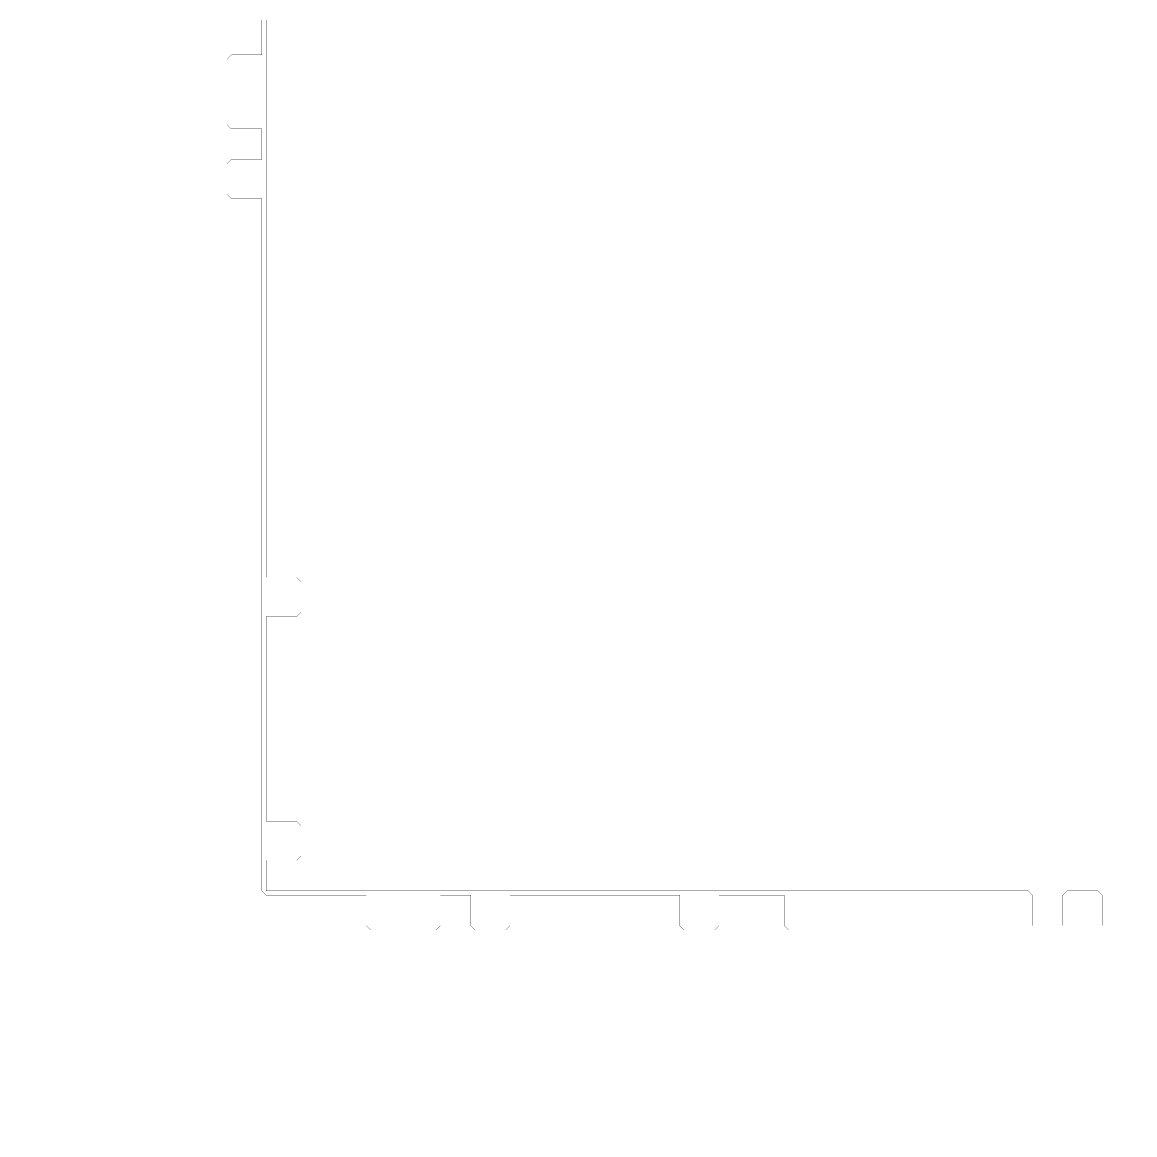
# Model space of a CAD drawing. Header units: metres. Extents: x 0 to 4990, y -4990 to 0.
# Drawn here: x 0 to 2495, y -4990 to -2495 of the extents above; entities that cross this region are included whole.
import ezdxf

# ---------------------------------------------------------------- set-up
doc = ezdxf.new("R2010")
doc.units = ezdxf.units.M
doc.layers.add('conductor', color=1, linetype='Continuous')
doc.layers.add('substrate', color=5, linetype='Continuous')

msp = doc.modelspace()

# ---------------------------------------------------------------- linework, layer by layer
at = {"layer": 'conductor', "const_width": 0.5}
msp.add_lwpolyline([(546.875, -2490.234375), (546.875, -2500), (546.875, -2509.765625), (546.875, -2519.53125), (546.875, -2529.296875), (546.875, -2539.0625), (546.875, -2548.828125), (546.875, -2558.59375), (546.875, -2568.359375), (546.875, -2578.125), (546.875, -2587.890625), (546.875, -2597.65625), (546.875, -2607.421875), (546.875, -2617.1875), (546.875, -2626.953125), (546.875, -2636.71875), (546.875, -2646.484375), (546.875, -2656.25), (546.875, -2666.015625), (546.875, -2675.78125), (546.875, -2685.546875), (546.875, -2695.3125), (546.875, -2705.078125), (546.875, -2714.84375), (546.875, -2724.609375), (546.875, -2734.375), (546.875, -2744.140625), (546.875, -2753.90625), (546.875, -2763.671875), (546.875, -2773.4375), (546.875, -2783.203125), (546.875, -2792.96875), (546.875, -2802.734375), (546.875, -2812.5), (546.875, -2822.265625), (546.875, -2832.03125), (546.875, -2841.796875), (546.875, -2851.5625), (546.875, -2861.328125), (546.875, -2871.09375), (546.875, -2880.859375), (546.875, -2890.625), (546.875, -2900.390625), (546.875, -2910.15625), (546.875, -2919.921875), (546.875, -2929.6875), (546.875, -2939.453125), (546.875, -2949.21875), (546.875, -2958.984375), (546.875, -2968.75), (546.875, -2978.515625), (546.875, -2988.28125), (546.875, -2998.046875), (546.875, -3007.8125), (546.875, -3017.578125), (546.875, -3027.34375), (546.875, -3037.109375), (546.875, -3046.875), (546.875, -3056.640625), (546.875, -3066.40625), (546.875, -3076.171875), (546.875, -3085.9375), (546.875, -3095.703125), (546.875, -3105.46875), (546.875, -3115.234375), (546.875, -3125), (546.875, -3134.765625), (546.875, -3144.53125), (546.875, -3154.296875), (546.875, -3164.0625), (546.875, -3173.828125), (546.875, -3183.59375), (546.875, -3193.359375), (546.875, -3203.125), (546.875, -3212.890625), (546.875, -3222.65625), (546.875, -3232.421875), (546.875, -3242.1875), (546.875, -3251.953125), (546.875, -3261.71875), (546.875, -3271.484375), (546.875, -3281.25), (546.875, -3291.015625), (546.875, -3300.78125), (546.875, -3310.546875), (546.875, -3320.3125), (546.875, -3330.078125), (546.875, -3339.84375), (546.875, -3349.609375), (546.875, -3359.375), (546.875, -3369.140625), (546.875, -3378.90625), (546.875, -3388.671875), (546.875, -3398.4375), (546.875, -3408.203125), (546.875, -3417.96875), (546.875, -3427.734375), (546.875, -3437.5), (546.875, -3447.265625), (546.875, -3457.03125), (546.875, -3466.796875), (546.875, -3476.5625), (546.875, -3486.328125), (546.875, -3496.09375), (546.875, -3505.859375), (546.875, -3515.625), (546.875, -3525.390625), (546.875, -3535.15625), (546.875, -3544.921875), (546.875, -3554.6875), (546.875, -3564.453125), (546.875, -3574.21875), (546.875, -3583.984375), (546.875, -3593.75), (546.875, -3603.515625), (546.875, -3613.28125), (546.875, -3623.046875), (546.875, -3632.8125), (546.875, -3642.578125), (546.875, -3652.34375), (546.875, -3662.109375), (546.875, -3671.875), (546.875, -3681.640625), (546.875, -3691.40625), (546.875, -3701.171875), (546.875, -3710.9375), (546.875, -3720.703125), (546.875, -3730.46875), (546.875, -3740.234375), (556.640625, -3740.234375), (566.40625, -3740.234375), (576.171875, -3740.234375), (585.9375, -3740.234375), (595.703125, -3740.234375), (605.46875, -3740.234375), (615.234375, -3740.234375), (625, -3750), (625, -3759.765625), (625, -3769.53125), (625, -3779.296875), (625, -3789.0625), (625, -3798.828125), (625, -3808.59375), (625, -3818.359375), (615.234375, -3828.125), (605.46875, -3828.125), (595.703125, -3828.125), (585.9375, -3828.125), (576.171875, -3828.125), (566.40625, -3828.125), (556.640625, -3828.125), (546.875, -3828.125), (546.875, -3837.890625), (546.875, -3847.65625), (546.875, -3857.421875), (546.875, -3867.1875), (546.875, -3876.953125), (546.875, -3886.71875), (546.875, -3896.484375), (546.875, -3906.25), (546.875, -3916.015625), (546.875, -3925.78125), (546.875, -3935.546875), (546.875, -3945.3125), (546.875, -3955.078125), (546.875, -3964.84375), (546.875, -3974.609375), (546.875, -3984.375), (546.875, -3994.140625), (546.875, -4003.90625), (546.875, -4013.671875), (546.875, -4023.4375), (546.875, -4033.203125), (546.875, -4042.96875), (546.875, -4052.734375), (546.875, -4062.5), (546.875, -4072.265625), (546.875, -4082.03125), (546.875, -4091.796875), (546.875, -4101.5625), (546.875, -4111.328125), (546.875, -4121.09375), (546.875, -4130.859375), (546.875, -4140.625), (546.875, -4150.390625), (546.875, -4160.15625), (546.875, -4169.921875), (546.875, -4179.6875), (546.875, -4189.453125), (546.875, -4199.21875), (546.875, -4208.984375), (546.875, -4218.75), (546.875, -4228.515625), (546.875, -4238.28125), (546.875, -4248.046875), (546.875, -4257.8125), (546.875, -4267.578125), (546.875, -4277.34375), (546.875, -4287.109375), (556.640625, -4287.109375), (566.40625, -4287.109375), (576.171875, -4287.109375), (585.9375, -4287.109375), (595.703125, -4287.109375), (605.46875, -4287.109375), (615.234375, -4287.109375), (625, -4296.875), (625, -4306.640625), (625, -4316.40625), (625, -4326.171875), (625, -4335.9375), (625, -4345.703125), (625, -4355.46875), (625, -4365.234375), (615.234375, -4375), (605.46875, -4375), (595.703125, -4375), (585.9375, -4375), (576.171875, -4375), (566.40625, -4375), (556.640625, -4375), (546.875, -4375), (546.875, -4384.765625), (546.875, -4394.53125), (546.875, -4404.296875), (546.875, -4414.0625), (546.875, -4423.828125), (546.875, -4433.59375), (546.875, -4443.359375), (556.640625, -4443.359375), (566.40625, -4443.359375), (576.171875, -4443.359375), (585.9375, -4443.359375), (595.703125, -4443.359375), (605.46875, -4443.359375), (615.234375, -4443.359375), (625, -4443.359375), (634.765625, -4443.359375), (644.53125, -4443.359375), (654.296875, -4443.359375), (664.0625, -4443.359375), (673.828125, -4443.359375), (683.59375, -4443.359375), (693.359375, -4443.359375), (703.125, -4443.359375), (712.890625, -4443.359375), (722.65625, -4443.359375), (732.421875, -4443.359375), (742.1875, -4443.359375), (751.953125, -4443.359375), (761.71875, -4443.359375), (771.484375, -4443.359375), (781.25, -4443.359375), (791.015625, -4443.359375), (800.78125, -4443.359375), (810.546875, -4443.359375), (820.3125, -4443.359375), (830.078125, -4443.359375), (839.84375, -4443.359375), (849.609375, -4443.359375), (859.375, -4443.359375), (869.140625, -4443.359375), (878.90625, -4443.359375), (888.671875, -4443.359375), (898.4375, -4443.359375), (908.203125, -4443.359375), (917.96875, -4443.359375), (927.734375, -4443.359375), (937.5, -4443.359375), (947.265625, -4443.359375), (957.03125, -4443.359375), (966.796875, -4443.359375), (976.5625, -4443.359375), (986.328125, -4443.359375), (996.09375, -4443.359375), (1005.859375, -4443.359375), (1015.625, -4443.359375), (1025.390625, -4443.359375), (1035.15625, -4443.359375), (1044.921875, -4443.359375), (1054.6875, -4443.359375), (1064.453125, -4443.359375), (1074.21875, -4443.359375), (1083.984375, -4443.359375), (1093.75, -4443.359375), (1103.515625, -4443.359375), (1113.28125, -4443.359375), (1123.046875, -4443.359375), (1132.8125, -4443.359375), (1142.578125, -4443.359375), (1152.34375, -4443.359375), (1162.109375, -4443.359375), (1171.875, -4443.359375), (1181.640625, -4443.359375), (1191.40625, -4443.359375), (1201.171875, -4443.359375), (1210.9375, -4443.359375), (1220.703125, -4443.359375), (1230.46875, -4443.359375), (1240.234375, -4443.359375), (1250, -4443.359375), (1259.765625, -4443.359375), (1269.53125, -4443.359375), (1279.296875, -4443.359375), (1289.0625, -4443.359375), (1298.828125, -4443.359375), (1308.59375, -4443.359375), (1318.359375, -4443.359375), (1328.125, -4443.359375), (1337.890625, -4443.359375), (1347.65625, -4443.359375), (1357.421875, -4443.359375), (1367.1875, -4443.359375), (1376.953125, -4443.359375), (1386.71875, -4443.359375), (1396.484375, -4443.359375), (1406.25, -4443.359375), (1416.015625, -4443.359375), (1425.78125, -4443.359375), (1435.546875, -4443.359375), (1445.3125, -4443.359375), (1455.078125, -4443.359375), (1464.84375, -4443.359375), (1474.609375, -4443.359375), (1484.375, -4443.359375), (1494.140625, -4443.359375), (1503.90625, -4443.359375), (1513.671875, -4443.359375), (1523.4375, -4443.359375), (1533.203125, -4443.359375), (1542.96875, -4443.359375), (1552.734375, -4443.359375), (1562.5, -4443.359375), (1572.265625, -4443.359375), (1582.03125, -4443.359375), (1591.796875, -4443.359375), (1601.5625, -4443.359375), (1611.328125, -4443.359375), (1621.09375, -4443.359375), (1630.859375, -4443.359375), (1640.625, -4443.359375), (1650.390625, -4443.359375), (1660.15625, -4443.359375), (1669.921875, -4443.359375), (1679.6875, -4443.359375), (1689.453125, -4443.359375), (1699.21875, -4443.359375), (1708.984375, -4443.359375), (1718.75, -4443.359375), (1728.515625, -4443.359375), (1738.28125, -4443.359375), (1748.046875, -4443.359375), (1757.8125, -4443.359375), (1767.578125, -4443.359375), (1777.34375, -4443.359375), (1787.109375, -4443.359375), (1796.875, -4443.359375), (1806.640625, -4443.359375), (1816.40625, -4443.359375), (1826.171875, -4443.359375), (1835.9375, -4443.359375), (1845.703125, -4443.359375), (1855.46875, -4443.359375), (1865.234375, -4443.359375), (1875, -4443.359375), (1884.765625, -4443.359375), (1894.53125, -4443.359375), (1904.296875, -4443.359375), (1914.0625, -4443.359375), (1923.828125, -4443.359375), (1933.59375, -4443.359375), (1943.359375, -4443.359375), (1953.125, -4443.359375), (1962.890625, -4443.359375), (1972.65625, -4443.359375), (1982.421875, -4443.359375), (1992.1875, -4443.359375), (2001.953125, -4443.359375), (2011.71875, -4443.359375), (2021.484375, -4443.359375), (2031.25, -4443.359375), (2041.015625, -4443.359375), (2050.78125, -4443.359375), (2060.546875, -4443.359375), (2070.3125, -4443.359375), (2080.078125, -4443.359375), (2089.84375, -4443.359375), (2099.609375, -4443.359375), (2109.375, -4443.359375), (2119.140625, -4443.359375), (2128.90625, -4443.359375), (2138.671875, -4443.359375), (2148.4375, -4443.359375), (2158.203125, -4443.359375), (2167.96875, -4443.359375), (2177.734375, -4443.359375), (2187.5, -4443.359375), (2197.265625, -4443.359375), (2207.03125, -4443.359375), (2216.796875, -4443.359375), (2226.5625, -4443.359375), (2236.328125, -4443.359375), (2246.09375, -4443.359375), (2255.859375, -4443.359375), (2265.625, -4453.125), (2265.625, -4462.890625), (2265.625, -4472.65625), (2265.625, -4482.421875), (2265.625, -4492.1875), (2265.625, -4501.953125), (2265.625, -4511.71875), (2265.625, -4521.484375), (2275.390625, -4521.484375), (2285.15625, -4521.484375), (2294.921875, -4521.484375), (2304.6875, -4521.484375), (2314.453125, -4521.484375), (2324.21875, -4521.484375), (2333.984375, -4521.484375), (2333.984375, -4511.71875), (2333.984375, -4501.953125), (2333.984375, -4492.1875), (2333.984375, -4482.421875), (2333.984375, -4472.65625), (2333.984375, -4462.890625), (2333.984375, -4453.125), (2343.75, -4443.359375), (2353.515625, -4443.359375), (2363.28125, -4443.359375), (2373.046875, -4443.359375), (2382.8125, -4443.359375), (2392.578125, -4443.359375), (2402.34375, -4443.359375), (2412.109375, -4443.359375), (2421.875, -4453.125), (2421.875, -4462.890625), (2421.875, -4472.65625), (2421.875, -4482.421875), (2421.875, -4492.1875), (2421.875, -4501.953125), (2421.875, -4511.71875), (2421.875, -4521.484375), (2431.640625, -4521.484375), (2441.40625, -4521.484375), (2451.171875, -4521.484375), (2460.9375, -4521.484375), (2470.703125, -4521.484375), (2480.46875, -4521.484375), (2490.234375, -4521.484375), (2500, -4521.484375)], dxfattribs=at)
at = {"layer": 'substrate', "const_width": 0.5}
for points in [[(0, -2490.234375), (0, -2500), (0, -2509.765625), (0, -2519.53125), (0, -2529.296875), (0, -2539.0625), (0, -2548.828125), (0, -2558.59375), (0, -2568.359375), (0, -2578.125), (0, -2587.890625), (0, -2597.65625), (0, -2607.421875), (0, -2617.1875), (0, -2626.953125), (0, -2636.71875), (0, -2646.484375), (0, -2656.25), (0, -2666.015625), (0, -2675.78125), (0, -2685.546875), (0, -2695.3125), (0, -2705.078125), (0, -2714.84375), (0, -2724.609375), (0, -2734.375), (0, -2744.140625), (0, -2753.90625), (0, -2763.671875), (0, -2773.4375), (0, -2783.203125), (0, -2792.96875), (0, -2802.734375), (0, -2812.5), (0, -2822.265625), (0, -2832.03125), (0, -2841.796875), (0, -2851.5625), (0, -2861.328125), (0, -2871.09375), (0, -2880.859375), (0, -2890.625), (0, -2900.390625), (0, -2910.15625), (0, -2919.921875), (0, -2929.6875), (0, -2939.453125), (0, -2949.21875), (0, -2958.984375), (0, -2968.75), (0, -2978.515625), (0, -2988.28125), (0, -2998.046875), (0, -3007.8125), (0, -3017.578125), (0, -3027.34375), (0, -3037.109375), (0, -3046.875), (0, -3056.640625), (0, -3066.40625), (0, -3076.171875), (0, -3085.9375), (0, -3095.703125), (0, -3105.46875), (0, -3115.234375), (0, -3125), (0, -3134.765625), (0, -3144.53125), (0, -3154.296875), (0, -3164.0625), (0, -3173.828125), (0, -3183.59375), (0, -3193.359375), (0, -3203.125), (0, -3212.890625), (0, -3222.65625), (0, -3232.421875), (0, -3242.1875), (0, -3251.953125), (0, -3261.71875), (0, -3271.484375), (0, -3281.25), (0, -3291.015625), (0, -3300.78125), (0, -3310.546875), (0, -3320.3125), (0, -3330.078125), (0, -3339.84375), (0, -3349.609375), (0, -3359.375), (0, -3369.140625), (0, -3378.90625), (0, -3388.671875), (0, -3398.4375), (0, -3408.203125), (0, -3417.96875), (0, -3427.734375), (0, -3437.5), (0, -3447.265625), (0, -3457.03125), (0, -3466.796875), (0, -3476.5625), (0, -3486.328125), (0, -3496.09375), (0, -3505.859375), (0, -3515.625), (0, -3525.390625), (0, -3535.15625), (0, -3544.921875), (0, -3554.6875), (0, -3564.453125), (0, -3574.21875), (0, -3583.984375), (0, -3593.75), (0, -3603.515625), (0, -3613.28125), (0, -3623.046875), (0, -3632.8125), (0, -3642.578125), (0, -3652.34375), (0, -3662.109375), (0, -3671.875), (0, -3681.640625), (0, -3691.40625), (0, -3701.171875), (0, -3710.9375), (0, -3720.703125), (0, -3730.46875), (0, -3740.234375), (0, -3750), (0, -3759.765625), (0, -3769.53125), (0, -3779.296875), (0, -3789.0625), (0, -3798.828125), (0, -3808.59375), (0, -3818.359375), (0, -3828.125), (0, -3837.890625), (0, -3847.65625), (0, -3857.421875), (0, -3867.1875), (0, -3876.953125), (0, -3886.71875), (0, -3896.484375), (0, -3906.25), (0, -3916.015625), (0, -3925.78125), (0, -3935.546875), (0, -3945.3125), (0, -3955.078125), (0, -3964.84375), (0, -3974.609375), (0, -3984.375), (0, -3994.140625), (0, -4003.90625), (0, -4013.671875), (0, -4023.4375), (0, -4033.203125), (0, -4042.96875), (0, -4052.734375), (0, -4062.5), (0, -4072.265625), (0, -4082.03125), (0, -4091.796875), (0, -4101.5625), (0, -4111.328125), (0, -4121.09375), (0, -4130.859375), (0, -4140.625), (0, -4150.390625), (0, -4160.15625), (0, -4169.921875), (0, -4179.6875), (0, -4189.453125), (0, -4199.21875), (0, -4208.984375), (0, -4218.75), (0, -4228.515625), (0, -4238.28125), (0, -4248.046875), (0, -4257.8125), (0, -4267.578125), (0, -4277.34375), (0, -4287.109375), (0, -4296.875), (0, -4306.640625), (0, -4316.40625), (0, -4326.171875), (0, -4335.9375), (0, -4345.703125), (0, -4355.46875), (0, -4365.234375), (0, -4375), (0, -4384.765625), (0, -4394.53125), (0, -4404.296875), (0, -4414.0625), (0, -4423.828125), (0, -4433.59375), (0, -4443.359375), (0, -4453.125), (0, -4462.890625), (0, -4472.65625), (0, -4482.421875), (0, -4492.1875), (0, -4501.953125), (0, -4511.71875), (0, -4521.484375), (0, -4531.25), (0, -4541.015625), (0, -4550.78125), (0, -4560.546875), (0, -4570.3125), (0, -4580.078125), (0, -4589.84375), (0, -4599.609375), (0, -4609.375), (0, -4619.140625), (0, -4628.90625), (0, -4638.671875), (0, -4648.4375), (0, -4658.203125), (0, -4667.96875), (0, -4677.734375), (0, -4687.5), (0, -4697.265625), (0, -4707.03125), (0, -4716.796875), (0, -4726.5625), (0, -4736.328125), (0, -4746.09375), (0, -4755.859375), (0, -4765.625), (0, -4775.390625), (0, -4785.15625), (0, -4794.921875), (0, -4804.6875), (0, -4814.453125), (0, -4824.21875), (0, -4833.984375), (0, -4843.75), (0, -4853.515625), (0, -4863.28125), (0, -4873.046875), (0, -4882.8125), (0, -4892.578125), (0, -4902.34375), (0, -4912.109375), (0, -4921.875), (0, -4931.640625), (0, -4941.40625), (0, -4951.171875), (0, -4960.9375), (0, -4970.703125), (0, -4980.46875), (0, -4990.234375), (9.765625, -4990.234375), (19.53125, -4990.234375), (29.296875, -4990.234375), (39.0625, -4990.234375), (48.828125, -4990.234375), (58.59375, -4990.234375), (68.359375, -4990.234375), (78.125, -4990.234375), (87.890625, -4990.234375), (97.65625, -4990.234375), (107.421875, -4990.234375), (117.1875, -4990.234375), (126.953125, -4990.234375), (136.71875, -4990.234375), (146.484375, -4990.234375), (156.25, -4990.234375), (166.015625, -4990.234375), (175.78125, -4990.234375), (185.546875, -4990.234375), (195.3125, -4990.234375), (205.078125, -4990.234375), (214.84375, -4990.234375), (224.609375, -4990.234375), (234.375, -4990.234375), (244.140625, -4990.234375), (253.90625, -4990.234375), (263.671875, -4990.234375), (273.4375, -4990.234375), (283.203125, -4990.234375), (292.96875, -4990.234375), (302.734375, -4990.234375), (312.5, -4990.234375), (322.265625, -4990.234375), (332.03125, -4990.234375), (341.796875, -4990.234375), (351.5625, -4990.234375), (361.328125, -4990.234375), (371.09375, -4990.234375), (380.859375, -4990.234375), (390.625, -4990.234375), (400.390625, -4990.234375), (410.15625, -4990.234375), (419.921875, -4990.234375), (429.6875, -4990.234375), (439.453125, -4990.234375), (449.21875, -4990.234375), (458.984375, -4990.234375), (468.75, -4990.234375), (478.515625, -4990.234375), (488.28125, -4990.234375), (498.046875, -4990.234375), (507.8125, -4990.234375), (517.578125, -4990.234375), (527.34375, -4990.234375), (537.109375, -4990.234375), (546.875, -4990.234375), (556.640625, -4990.234375), (566.40625, -4990.234375), (576.171875, -4990.234375), (585.9375, -4990.234375), (595.703125, -4990.234375), (605.46875, -4990.234375), (615.234375, -4990.234375), (625, -4990.234375), (634.765625, -4990.234375), (644.53125, -4990.234375), (654.296875, -4990.234375), (664.0625, -4990.234375), (673.828125, -4990.234375), (683.59375, -4990.234375), (693.359375, -4990.234375), (703.125, -4990.234375), (712.890625, -4990.234375), (722.65625, -4990.234375), (732.421875, -4990.234375), (742.1875, -4990.234375), (751.953125, -4990.234375), (761.71875, -4990.234375), (771.484375, -4990.234375), (781.25, -4990.234375), (791.015625, -4990.234375), (800.78125, -4990.234375), (810.546875, -4990.234375), (820.3125, -4990.234375), (830.078125, -4990.234375), (839.84375, -4990.234375), (849.609375, -4990.234375), (859.375, -4990.234375), (869.140625, -4990.234375), (878.90625, -4990.234375), (888.671875, -4990.234375), (898.4375, -4990.234375), (908.203125, -4990.234375), (917.96875, -4990.234375), (927.734375, -4990.234375), (937.5, -4990.234375), (947.265625, -4990.234375), (957.03125, -4990.234375), (966.796875, -4990.234375), (976.5625, -4990.234375), (986.328125, -4990.234375), (996.09375, -4990.234375), (1005.859375, -4990.234375), (1015.625, -4990.234375), (1025.390625, -4990.234375), (1035.15625, -4990.234375), (1044.921875, -4990.234375), (1054.6875, -4990.234375), (1064.453125, -4990.234375), (1074.21875, -4990.234375), (1083.984375, -4990.234375), (1093.75, -4990.234375), (1103.515625, -4990.234375), (1113.28125, -4990.234375), (1123.046875, -4990.234375), (1132.8125, -4990.234375), (1142.578125, -4990.234375), (1152.34375, -4990.234375), (1162.109375, -4990.234375), (1171.875, -4990.234375), (1181.640625, -4990.234375), (1191.40625, -4990.234375), (1201.171875, -4990.234375), (1210.9375, -4990.234375), (1220.703125, -4990.234375), (1230.46875, -4990.234375), (1240.234375, -4990.234375), (1250, -4990.234375), (1259.765625, -4990.234375), (1269.53125, -4990.234375), (1279.296875, -4990.234375), (1289.0625, -4990.234375), (1298.828125, -4990.234375), (1308.59375, -4990.234375), (1318.359375, -4990.234375), (1328.125, -4990.234375), (1337.890625, -4990.234375), (1347.65625, -4990.234375), (1357.421875, -4990.234375), (1367.1875, -4990.234375), (1376.953125, -4990.234375), (1386.71875, -4990.234375), (1396.484375, -4990.234375), (1406.25, -4990.234375), (1416.015625, -4990.234375), (1425.78125, -4990.234375), (1435.546875, -4990.234375), (1445.3125, -4990.234375), (1455.078125, -4990.234375), (1464.84375, -4990.234375), (1474.609375, -4990.234375), (1484.375, -4990.234375), (1494.140625, -4990.234375), (1503.90625, -4990.234375), (1513.671875, -4990.234375), (1523.4375, -4990.234375), (1533.203125, -4990.234375), (1542.96875, -4990.234375), (1552.734375, -4990.234375), (1562.5, -4990.234375), (1572.265625, -4990.234375), (1582.03125, -4990.234375), (1591.796875, -4990.234375), (1601.5625, -4990.234375), (1611.328125, -4990.234375), (1621.09375, -4990.234375), (1630.859375, -4990.234375), (1640.625, -4990.234375), (1650.390625, -4990.234375), (1660.15625, -4990.234375), (1669.921875, -4990.234375), (1679.6875, -4990.234375), (1689.453125, -4990.234375), (1699.21875, -4990.234375), (1708.984375, -4990.234375), (1718.75, -4990.234375), (1728.515625, -4990.234375), (1738.28125, -4990.234375), (1748.046875, -4990.234375), (1757.8125, -4990.234375), (1767.578125, -4990.234375), (1777.34375, -4990.234375), (1787.109375, -4990.234375), (1796.875, -4990.234375), (1806.640625, -4990.234375), (1816.40625, -4990.234375), (1826.171875, -4990.234375), (1835.9375, -4990.234375), (1845.703125, -4990.234375), (1855.46875, -4990.234375), (1865.234375, -4990.234375), (1875, -4990.234375), (1884.765625, -4990.234375), (1894.53125, -4990.234375), (1904.296875, -4990.234375), (1914.0625, -4990.234375), (1923.828125, -4990.234375), (1933.59375, -4990.234375), (1943.359375, -4990.234375), (1953.125, -4990.234375), (1962.890625, -4990.234375), (1972.65625, -4990.234375), (1982.421875, -4990.234375), (1992.1875, -4990.234375), (2001.953125, -4990.234375), (2011.71875, -4990.234375), (2021.484375, -4990.234375), (2031.25, -4990.234375), (2041.015625, -4990.234375), (2050.78125, -4990.234375), (2060.546875, -4990.234375), (2070.3125, -4990.234375), (2080.078125, -4990.234375), (2089.84375, -4990.234375), (2099.609375, -4990.234375), (2109.375, -4990.234375), (2119.140625, -4990.234375), (2128.90625, -4990.234375), (2138.671875, -4990.234375), (2148.4375, -4990.234375), (2158.203125, -4990.234375), (2167.96875, -4990.234375), (2177.734375, -4990.234375), (2187.5, -4990.234375), (2197.265625, -4990.234375), (2207.03125, -4990.234375), (2216.796875, -4990.234375), (2226.5625, -4990.234375), (2236.328125, -4990.234375), (2246.09375, -4990.234375), (2255.859375, -4990.234375), (2265.625, -4990.234375), (2275.390625, -4990.234375), (2285.15625, -4990.234375), (2294.921875, -4990.234375), (2304.6875, -4990.234375), (2314.453125, -4990.234375), (2324.21875, -4990.234375), (2333.984375, -4990.234375), (2343.75, -4990.234375), (2353.515625, -4990.234375), (2363.28125, -4990.234375), (2373.046875, -4990.234375), (2382.8125, -4990.234375), (2392.578125, -4990.234375), (2402.34375, -4990.234375), (2412.109375, -4990.234375), (2421.875, -4990.234375), (2431.640625, -4990.234375), (2441.40625, -4990.234375), (2451.171875, -4990.234375), (2460.9375, -4990.234375), (2470.703125, -4990.234375), (2480.46875, -4990.234375), (2490.234375, -4990.234375), (2500, -4990.234375)], [(2500, -4531.25), (2490.234375, -4531.25), (2480.46875, -4531.25), (2470.703125, -4531.25), (2460.9375, -4531.25), (2451.171875, -4531.25), (2441.40625, -4531.25), (2431.640625, -4531.25), (2421.875, -4531.25), (2412.109375, -4531.25), (2402.34375, -4531.25), (2392.578125, -4531.25), (2382.8125, -4531.25), (2373.046875, -4531.25), (2363.28125, -4531.25), (2353.515625, -4531.25), (2343.75, -4531.25), (2333.984375, -4531.25), (2324.21875, -4531.25), (2314.453125, -4531.25), (2304.6875, -4531.25), (2294.921875, -4531.25), (2285.15625, -4531.25), (2275.390625, -4531.25), (2265.625, -4531.25), (2255.859375, -4531.25), (2246.09375, -4531.25), (2236.328125, -4531.25), (2226.5625, -4531.25), (2216.796875, -4531.25), (2207.03125, -4531.25), (2197.265625, -4531.25), (2187.5, -4531.25), (2177.734375, -4531.25), (2167.96875, -4531.25), (2158.203125, -4531.25), (2148.4375, -4531.25), (2138.671875, -4531.25), (2128.90625, -4531.25), (2119.140625, -4531.25), (2109.375, -4531.25), (2099.609375, -4531.25), (2089.84375, -4531.25), (2080.078125, -4531.25), (2070.3125, -4531.25), (2060.546875, -4531.25), (2050.78125, -4531.25), (2041.015625, -4531.25), (2031.25, -4531.25), (2021.484375, -4531.25), (2011.71875, -4531.25), (2001.953125, -4531.25), (1992.1875, -4531.25), (1982.421875, -4531.25), (1972.65625, -4531.25), (1962.890625, -4531.25), (1953.125, -4531.25), (1943.359375, -4531.25), (1933.59375, -4531.25), (1923.828125, -4531.25), (1914.0625, -4531.25), (1904.296875, -4531.25), (1894.53125, -4531.25), (1884.765625, -4531.25), (1875, -4531.25), (1865.234375, -4531.25), (1855.46875, -4531.25), (1845.703125, -4531.25), (1835.9375, -4531.25), (1826.171875, -4531.25), (1816.40625, -4531.25), (1806.640625, -4531.25), (1796.875, -4531.25), (1787.109375, -4531.25), (1777.34375, -4531.25), (1767.578125, -4531.25), (1757.8125, -4531.25), (1748.046875, -4531.25), (1738.28125, -4531.25), (1728.515625, -4531.25), (1718.75, -4531.25), (1708.984375, -4521.484375), (1708.984375, -4511.71875), (1708.984375, -4501.953125), (1708.984375, -4492.1875), (1708.984375, -4482.421875), (1708.984375, -4472.65625), (1708.984375, -4462.890625), (1708.984375, -4453.125), (1699.21875, -4453.125), (1689.453125, -4453.125), (1679.6875, -4453.125), (1669.921875, -4453.125), (1660.15625, -4453.125), (1650.390625, -4453.125), (1640.625, -4453.125), (1630.859375, -4453.125), (1621.09375, -4453.125), (1611.328125, -4453.125), (1601.5625, -4453.125), (1591.796875, -4453.125), (1582.03125, -4453.125), (1572.265625, -4453.125), (1562.5, -4453.125), (1562.5, -4462.890625), (1562.5, -4472.65625), (1562.5, -4482.421875), (1562.5, -4492.1875), (1562.5, -4501.953125), (1562.5, -4511.71875), (1562.5, -4521.484375), (1552.734375, -4531.25), (1542.96875, -4531.25), (1533.203125, -4531.25), (1523.4375, -4531.25), (1513.671875, -4531.25), (1503.90625, -4531.25), (1494.140625, -4531.25), (1484.375, -4531.25), (1474.609375, -4521.484375), (1474.609375, -4511.71875), (1474.609375, -4501.953125), (1474.609375, -4492.1875), (1474.609375, -4482.421875), (1474.609375, -4472.65625), (1474.609375, -4462.890625), (1474.609375, -4453.125), (1464.84375, -4453.125), (1455.078125, -4453.125), (1445.3125, -4453.125), (1435.546875, -4453.125), (1425.78125, -4453.125), (1416.015625, -4453.125), (1406.25, -4453.125), (1396.484375, -4453.125), (1386.71875, -4453.125), (1376.953125, -4453.125), (1367.1875, -4453.125), (1357.421875, -4453.125), (1347.65625, -4453.125), (1337.890625, -4453.125), (1328.125, -4453.125), (1318.359375, -4453.125), (1308.59375, -4453.125), (1298.828125, -4453.125), (1289.0625, -4453.125), (1279.296875, -4453.125), (1269.53125, -4453.125), (1259.765625, -4453.125), (1250, -4453.125), (1240.234375, -4453.125), (1230.46875, -4453.125), (1220.703125, -4453.125), (1210.9375, -4453.125), (1201.171875, -4453.125), (1191.40625, -4453.125), (1181.640625, -4453.125), (1171.875, -4453.125), (1162.109375, -4453.125), (1152.34375, -4453.125), (1142.578125, -4453.125), (1132.8125, -4453.125), (1123.046875, -4453.125), (1113.28125, -4453.125), (1103.515625, -4453.125), (1093.75, -4453.125), (1093.75, -4462.890625), (1093.75, -4472.65625), (1093.75, -4482.421875), (1093.75, -4492.1875), (1093.75, -4501.953125), (1093.75, -4511.71875), (1093.75, -4521.484375), (1083.984375, -4531.25), (1074.21875, -4531.25), (1064.453125, -4531.25), (1054.6875, -4531.25), (1044.921875, -4531.25), (1035.15625, -4531.25), (1025.390625, -4531.25), (1015.625, -4531.25), (1005.859375, -4521.484375), (1005.859375, -4511.71875), (1005.859375, -4501.953125), (1005.859375, -4492.1875), (1005.859375, -4482.421875), (1005.859375, -4472.65625), (1005.859375, -4462.890625), (1005.859375, -4453.125), (996.09375, -4453.125), (986.328125, -4453.125), (976.5625, -4453.125), (966.796875, -4453.125), (957.03125, -4453.125), (947.265625, -4453.125), (937.5, -4453.125), (937.5, -4462.890625), (937.5, -4472.65625), (937.5, -4482.421875), (937.5, -4492.1875), (937.5, -4501.953125), (937.5, -4511.71875), (937.5, -4521.484375), (927.734375, -4531.25), (917.96875, -4531.25), (908.203125, -4531.25), (898.4375, -4531.25), (888.671875, -4531.25), (878.90625, -4531.25), (869.140625, -4531.25), (859.375, -4531.25), (849.609375, -4531.25), (839.84375, -4531.25), (830.078125, -4531.25), (820.3125, -4531.25), (810.546875, -4531.25), (800.78125, -4531.25), (791.015625, -4531.25), (781.25, -4531.25), (771.484375, -4521.484375), (771.484375, -4511.71875), (771.484375, -4501.953125), (771.484375, -4492.1875), (771.484375, -4482.421875), (771.484375, -4472.65625), (771.484375, -4462.890625), (771.484375, -4453.125), (761.71875, -4453.125), (751.953125, -4453.125), (742.1875, -4453.125), (732.421875, -4453.125), (722.65625, -4453.125), (712.890625, -4453.125), (703.125, -4453.125), (693.359375, -4453.125), (683.59375, -4453.125), (673.828125, -4453.125), (664.0625, -4453.125), (654.296875, -4453.125), (644.53125, -4453.125), (634.765625, -4453.125), (625, -4453.125), (615.234375, -4453.125), (605.46875, -4453.125), (595.703125, -4453.125), (585.9375, -4453.125), (576.171875, -4453.125), (566.40625, -4453.125), (556.640625, -4453.125), (546.875, -4453.125), (537.109375, -4443.359375), (537.109375, -4433.59375), (537.109375, -4423.828125), (537.109375, -4414.0625), (537.109375, -4404.296875), (537.109375, -4394.53125), (537.109375, -4384.765625), (537.109375, -4375), (537.109375, -4365.234375), (537.109375, -4355.46875), (537.109375, -4345.703125), (537.109375, -4335.9375), (537.109375, -4326.171875), (537.109375, -4316.40625), (537.109375, -4306.640625), (537.109375, -4296.875), (537.109375, -4287.109375), (537.109375, -4277.34375), (537.109375, -4267.578125), (537.109375, -4257.8125), (537.109375, -4248.046875), (537.109375, -4238.28125), (537.109375, -4228.515625), (537.109375, -4218.75), (537.109375, -4208.984375), (537.109375, -4199.21875), (537.109375, -4189.453125), (537.109375, -4179.6875), (537.109375, -4169.921875), (537.109375, -4160.15625), (537.109375, -4150.390625), (537.109375, -4140.625), (537.109375, -4130.859375), (537.109375, -4121.09375), (537.109375, -4111.328125), (537.109375, -4101.5625), (537.109375, -4091.796875), (537.109375, -4082.03125), (537.109375, -4072.265625), (537.109375, -4062.5), (537.109375, -4052.734375), (537.109375, -4042.96875), (537.109375, -4033.203125), (537.109375, -4023.4375), (537.109375, -4013.671875), (537.109375, -4003.90625), (537.109375, -3994.140625), (537.109375, -3984.375), (537.109375, -3974.609375), (537.109375, -3964.84375), (537.109375, -3955.078125), (537.109375, -3945.3125), (537.109375, -3935.546875), (537.109375, -3925.78125), (537.109375, -3916.015625), (537.109375, -3906.25), (537.109375, -3896.484375), (537.109375, -3886.71875), (537.109375, -3876.953125), (537.109375, -3867.1875), (537.109375, -3857.421875), (537.109375, -3847.65625), (537.109375, -3837.890625), (537.109375, -3828.125), (537.109375, -3818.359375), (537.109375, -3808.59375), (537.109375, -3798.828125), (537.109375, -3789.0625), (537.109375, -3779.296875), (537.109375, -3769.53125), (537.109375, -3759.765625), (537.109375, -3750), (537.109375, -3740.234375), (537.109375, -3730.46875), (537.109375, -3720.703125), (537.109375, -3710.9375), (537.109375, -3701.171875), (537.109375, -3691.40625), (537.109375, -3681.640625), (537.109375, -3671.875), (537.109375, -3662.109375), (537.109375, -3652.34375), (537.109375, -3642.578125), (537.109375, -3632.8125), (537.109375, -3623.046875), (537.109375, -3613.28125), (537.109375, -3603.515625), (537.109375, -3593.75), (537.109375, -3583.984375), (537.109375, -3574.21875), (537.109375, -3564.453125), (537.109375, -3554.6875), (537.109375, -3544.921875), (537.109375, -3535.15625), (537.109375, -3525.390625), (537.109375, -3515.625), (537.109375, -3505.859375), (537.109375, -3496.09375), (537.109375, -3486.328125), (537.109375, -3476.5625), (537.109375, -3466.796875), (537.109375, -3457.03125), (537.109375, -3447.265625), (537.109375, -3437.5), (537.109375, -3427.734375), (537.109375, -3417.96875), (537.109375, -3408.203125), (537.109375, -3398.4375), (537.109375, -3388.671875), (537.109375, -3378.90625), (537.109375, -3369.140625), (537.109375, -3359.375), (537.109375, -3349.609375), (537.109375, -3339.84375), (537.109375, -3330.078125), (537.109375, -3320.3125), (537.109375, -3310.546875), (537.109375, -3300.78125), (537.109375, -3291.015625), (537.109375, -3281.25), (537.109375, -3271.484375), (537.109375, -3261.71875), (537.109375, -3251.953125), (537.109375, -3242.1875), (537.109375, -3232.421875), (537.109375, -3222.65625), (537.109375, -3212.890625), (537.109375, -3203.125), (537.109375, -3193.359375), (537.109375, -3183.59375), (537.109375, -3173.828125), (537.109375, -3164.0625), (537.109375, -3154.296875), (537.109375, -3144.53125), (537.109375, -3134.765625), (537.109375, -3125), (537.109375, -3115.234375), (537.109375, -3105.46875), (537.109375, -3095.703125), (537.109375, -3085.9375), (537.109375, -3076.171875), (537.109375, -3066.40625), (537.109375, -3056.640625), (537.109375, -3046.875), (537.109375, -3037.109375), (537.109375, -3027.34375), (537.109375, -3017.578125), (537.109375, -3007.8125), (537.109375, -2998.046875), (537.109375, -2988.28125), (537.109375, -2978.515625), (537.109375, -2968.75), (537.109375, -2958.984375), (537.109375, -2949.21875), (537.109375, -2939.453125), (537.109375, -2929.6875), (537.109375, -2919.921875), (537.109375, -2910.15625), (537.109375, -2900.390625), (537.109375, -2890.625), (527.34375, -2890.625), (517.578125, -2890.625), (507.8125, -2890.625), (498.046875, -2890.625), (488.28125, -2890.625), (478.515625, -2890.625), (468.75, -2890.625), (458.984375, -2880.859375), (458.984375, -2871.09375), (458.984375, -2861.328125), (458.984375, -2851.5625), (458.984375, -2841.796875), (458.984375, -2832.03125), (458.984375, -2822.265625), (458.984375, -2812.5), (468.75, -2802.734375), (478.515625, -2802.734375), (488.28125, -2802.734375), (498.046875, -2802.734375), (507.8125, -2802.734375), (517.578125, -2802.734375), (527.34375, -2802.734375), (537.109375, -2802.734375), (537.109375, -2792.96875), (537.109375, -2783.203125), (537.109375, -2773.4375), (537.109375, -2763.671875), (537.109375, -2753.90625), (537.109375, -2744.140625), (537.109375, -2734.375), (527.34375, -2734.375), (517.578125, -2734.375), (507.8125, -2734.375), (498.046875, -2734.375), (488.28125, -2734.375), (478.515625, -2734.375), (468.75, -2734.375), (458.984375, -2724.609375), (458.984375, -2714.84375), (458.984375, -2705.078125), (458.984375, -2695.3125), (458.984375, -2685.546875), (458.984375, -2675.78125), (458.984375, -2666.015625), (458.984375, -2656.25), (458.984375, -2646.484375), (458.984375, -2636.71875), (458.984375, -2626.953125), (458.984375, -2617.1875), (458.984375, -2607.421875), (458.984375, -2597.65625), (458.984375, -2587.890625), (458.984375, -2578.125), (468.75, -2568.359375), (478.515625, -2568.359375), (488.28125, -2568.359375), (498.046875, -2568.359375), (507.8125, -2568.359375), (517.578125, -2568.359375), (527.34375, -2568.359375), (537.109375, -2568.359375), (537.109375, -2558.59375), (537.109375, -2548.828125), (537.109375, -2539.0625), (537.109375, -2529.296875), (537.109375, -2519.53125), (537.109375, -2509.765625), (537.109375, -2500), (537.109375, -2490.234375)]]:
    msp.add_lwpolyline(points, dxfattribs=at)

doc.saveas('drawing.dxf')
